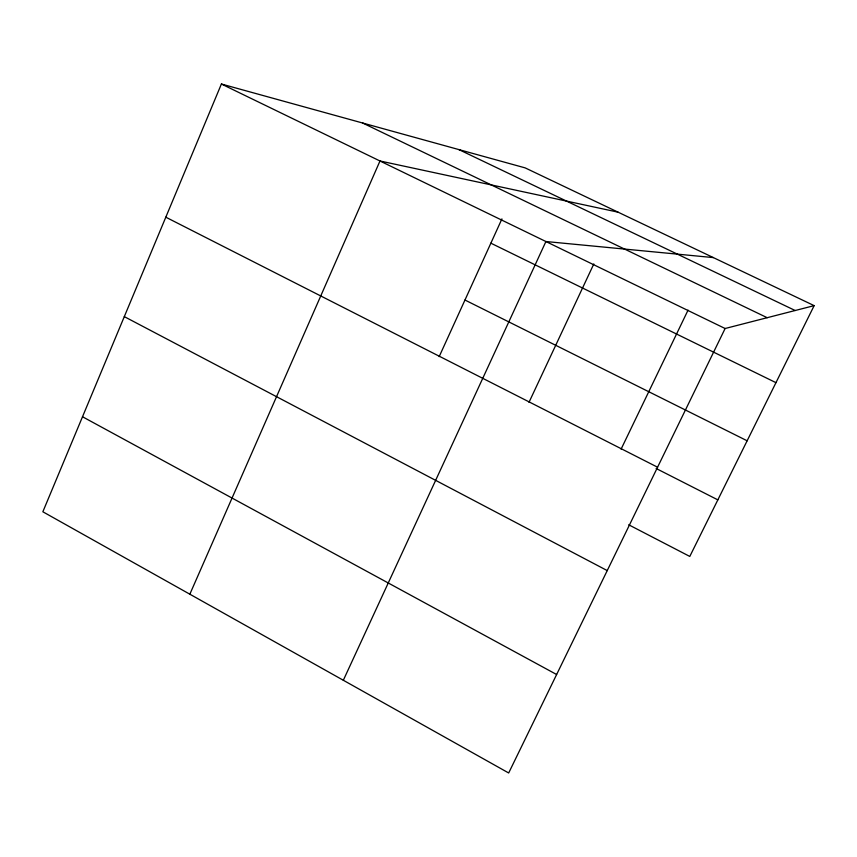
<?xml version="1.0" encoding="UTF-8"?>
<svg xmlns="http://www.w3.org/2000/svg" width="857" height="857" viewBox="0 0 857 857"><rect width="100%" height="100%" fill="white"/><g stroke="black" fill="none" stroke-linecap="round" stroke-linejoin="round"><path stroke-width="1.29" d="M814.15 305.638L525.159 167.886L221.395 84.018L42.85 511.779L508.683 772.982L725.118 328.51L814.15 305.638L689.789 556.439L628.706 524.784M189.847 594.201L379.983 160.987L618.068 212.172M439.18 356.63L501.934 218.889M343.325 680.265L545.92 241.524L713.367 257.593M528.994 402.34L593.815 263.945M621.089 449.164L688.053 310.138M458.849 149.579L795.178 310.513M362.607 123.001L767.186 317.701M221.395 84.018L725.118 328.51M490.868 243.174L775.96 382.661M464.965 300.025L747.133 440.787M165.808 217.185L657.576 467.215M656.119 468.468L717.834 499.867M124.297 316.629L607.238 570.591M82.508 416.759L556.632 674.523"/></g></svg>
